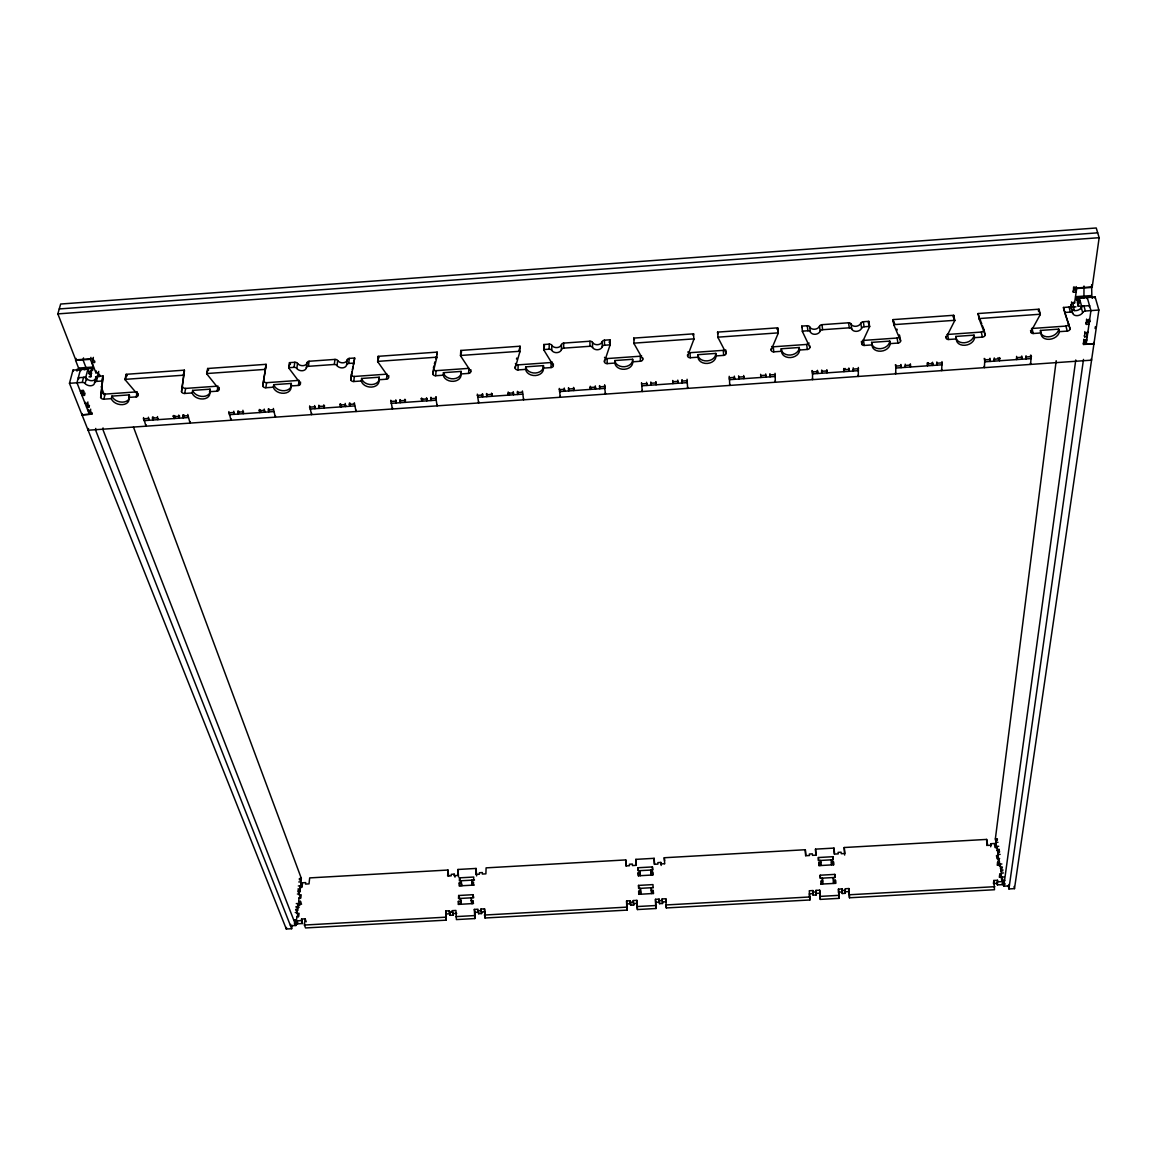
<?xml version="1.0" encoding="UTF-8"?>
<svg xmlns="http://www.w3.org/2000/svg" width="1157" height="1157" viewBox="0 0 1157 1157"><rect width="100%" height="100%" fill="white"/><g stroke="black" fill="none" stroke-linecap="round" stroke-linejoin="round"><path stroke-width="1.5" d="M995.931 847.503L996.148 843.41L991.101 843.699L991.361 845.203L987.702 845.405L986.661 839.418L844.205 847.517L844.885 853.504L841.255 853.707L841.096 852.203L838.087 852.376L838.261 853.88L834.631 854.083L833.98 848.095L815.511 849.137L815.815 855.197M809.886 896.964L666.013 904.948L666.331 907.941L809.886 899.972L809.278 890.76L812.952 890.557L813.111 895.128L816.148 894.954L816.003 890.384L819.677 890.181L820.284 899.394L839.071 898.353L838.449 889.14L842.137 888.923L842.238 893.508L845.29 893.334L845.174 888.764L848.862 888.547L849.484 897.774L994.499 889.733L993.82 880.477L997.536 880.275L997.392 884.874L1004.883 884.555M573.756 388.217L573.756 390.589L573.51 387.421M817.478 370.327L817.637 373.509L817.276 370.674M818.389 857.525L818.375 860.577L833.214 859.723L832.895 856.701L818.389 857.525L818.693 860.533M820.718 862.471L820.703 865.523L820.515 860.432L820.718 862.471L818.896 862.572L818.896 865.624L833.763 864.785L833.43 861.748L831.623 861.849L831.579 864.901L831.406 859.825L831.623 861.849M568.738 388.087L568.723 390.936L568.477 387.769M820.284 899.394L819.677 890.181M821.73 370.023L821.889 373.219L821.557 370.703M820.197 875.213L820.183 878.25L835.137 877.454L834.804 874.388L820.197 875.213L820.501 878.264M822.627 880.983L822.598 884.006L822.338 878.163L822.627 880.983L820.79 881.084L821.108 884.15M826.648 371.426L826.648 370.703L826.98 372.858L826.836 369.661M563.705 343.094A2.574 1.996 1 0 0 561.463 344.598A5.149 3.992 1.4 0 1 556.994 347.577A5.149 3.992 1.4 0 1 551.802 345.278A2.574 1.996 1.7 0 0 549.213 344.135L543.804 344.511L543.718 349.559L549.127 349.183A2.589 1.996 1.6 0 1 551.744 350.325A5.163 3.992 1.3 0 0 556.936 352.625A5.163 3.992 1.3 0 0 561.42 349.645A2.589 1.996 1 0 1 563.676 348.141L563.705 343.094L589.925 341.228A2.574 1.996 -0.1 0 1 592.5 342.385A5.163 4.006 -0.4 0 0 597.648 344.685A5.163 4.006 -0.4 0 0 602.19 341.691A2.574 1.996 -0.8 0 1 604.46 340.187L609.884 339.811L609.97 344.844A2.589 2.01 -0.9 0 1 609.927 345.422L604.431 361.837A2.56 1.967 -0.9 0 0 607.194 363.616L614.859 363.067A8.967 6.87 -1.6 0 0 624.491 369.271A8.967 6.87 -1.6 0 0 632.734 361.808L640.414 361.259A2.56 1.967 -2.3 0 0 642.786 359.118L642.742 357.86M564.544 389.33L564.529 391.225L564.283 388.058M560.292 395.998L560.292 397.256L559.265 388.419M560.335 392.194L560.35 390.516M561.42 349.645L561.463 344.598M515.212 366.248L515.154 368.143A2.56 1.952 2.9 0 0 518.003 369.922L525.625 369.372A8.952 6.841 2.2 0 0 535.532 375.533A8.952 6.841 2.2 0 0 543.414 368.114L551.05 367.579A2.56 1.952 1.5 0 0 553.321 365.453L553.35 363.877M832.852 859.767L832.895 856.701M551.05 367.579L551.122 362.531A2.56 1.952 1.5 0 0 552.467 362.112M551.744 350.325L551.802 345.278M833.402 864.8L833.43 861.748M833.98 848.095L834.255 854.155M833.604 880.361L833.561 883.398L833.3 877.556L833.604 880.361L835.441 880.26L835.773 883.341L820.776 884.107M834.761 877.425L834.804 874.388M549.127 349.183L549.213 344.135M835.397 883.297L835.441 880.26M843.627 370.24L843.627 369.517M843.843 368.476L843.988 371.672L843.699 369.618M543.414 368.114L543.457 365.598L525.697 366.841L525.625 369.372M553.321 365.453L543.906 350.123L543.992 345.075A2.574 1.996 1.8 0 1 543.804 344.511M839.071 898.353L838.449 889.14M848.949 368.114L849.093 371.31L848.688 368.476M842.238 893.508L842.137 888.923M853.215 367.81L853.36 371.021L853.172 369.748M844.205 847.517L844.653 855.066M858.32 367.463L858.335 376.444L858.147 375.186M849.484 897.774L848.862 888.547M523.615 398.558L523.586 399.816L522.429 390.994M518.003 369.922L518.162 364.86A2.56 1.952 2.9 0 1 515.415 363.443M517.772 391.659L517.685 394.508L517.425 391.341M515.154 368.143L519.869 351.829L520.043 346.218L460.804 350.441L460.486 355.488A2.589 1.981 5.3 0 0 460.688 356.052L470.769 371.296A2.56 1.938 4.9 0 1 468.585 373.407L460.992 373.942A8.967 6.783 5.5 0 1 453.428 381.318A8.967 6.783 5.5 0 1 443.276 375.201L435.683 375.736A2.56 1.938 6.2 0 1 432.776 373.971L433.007 370.818M513.563 392.903L513.506 394.797L513.245 391.645M508.574 392.773L508.487 395.144L508.227 391.992M659.114 899.119L659.172 900.667L662.194 900.508L662.137 898.96L665.781 898.758L666.114 901.751L662.469 901.954L662.527 903.487L659.519 903.66L659.114 899.119L655.484 899.322L656.033 908.505L637.435 909.547L636.885 900.363L633.255 900.565L633.689 905.092L630.681 905.266L630.232 900.739L626.602 900.941L627.137 910.111L485.029 917.993L484.537 908.852L480.936 909.055L481.601 913.553L478.622 913.712L477.942 909.214L474.341 909.416L474.833 918.557L456.408 919.584L455.93 910.443L452.329 910.646L453.052 915.144L450.073 915.303L449.35 910.819L445.749 911.007L446.226 920.148L305.535 927.943L304.421 925.036L305.115 918.846L301.543 919.048L302.483 923.503L294.399 924.053M481.601 913.553L480.936 909.055M485.029 917.993L484.537 908.852M478.622 913.712L478.68 912.179L475.093 912.367L474.341 909.416M301.803 886.812L300.806 882.863L305.679 882.589L305.506 884.078L309.02 883.876L309.686 877.903L447.976 870.035L447.643 876.023L451.201 875.82L451.273 874.316L454.209 874.157L454.137 875.661L457.68 875.459L457.984 869.471L476.077 868.444L475.831 874.432L479.374 874.229L479.432 872.725L482.382 872.552L482.324 874.056L485.882 873.853L486.099 867.866L625.749 859.926L626.226 865.942M474.833 918.557L475.093 912.367M476.612 875.921L476.077 868.444M895.836 364.831L895.72 373.841L895.504 372.583M491.899 393.944L491.797 396.316L491.523 393.163M471.68 903.617L471.058 897.846M471.752 882.184L471.839 880.144L472.49 885.163L471.752 882.184L473.531 882.082L473.401 885.105M472.591 903.631L472.736 900.565L470.942 900.667M472.851 897.76L472.982 894.694L458.664 895.504L458.505 898.555L473.734 897.673L472.982 894.694M473.618 880.043L473.748 877.035L459.531 877.845L459.387 880.853L474.486 880.014M900.956 364.469L901.086 367.68L900.652 365.149M461.079 901.419L460.934 904.224L460.298 898.454L461.079 901.419L458.374 901.361L458.23 904.427L473.473 903.516L472.736 900.565M486.923 393.828L486.793 396.663L486.518 393.51M905.237 364.166L905.353 367.376L905.136 366.118M458.534 876.934L457.984 869.471M482.758 394.118L482.614 396.952L482.339 393.799M461.065 882.791L461.166 880.752L461.831 885.756L461.065 882.791L459.286 882.892L459.127 885.9L474.269 885.062M478.709 401.696L478.636 402.954L477.335 394.147M453.052 915.144L452.329 910.646M909.981 365.583L910.009 364.86M910.357 363.819L910.487 367.015L910.111 364.976M450.073 915.303L449.35 910.819M446.226 920.148L445.749 911.007M448.598 876.008L447.976 870.035M470.769 371.296L470.856 369.705M468.585 373.407L468.874 368.36L436.073 370.674A2.56 1.938 6.2 0 1 433.268 369.271M927.451 362.618L927.567 365.829L927.336 364.556M460.992 373.942L461.151 371.411L443.449 372.67L443.276 375.201M460.688 356.052L461.007 350.99A2.574 1.981 5.3 0 1 460.804 350.441M932.585 362.257L932.701 365.467L932.166 362.633M936.852 361.953L936.968 365.164L936.606 363.269M941.986 361.591L941.711 370.63L941.465 369.358M111.289 398.659L111.911 396.113L129.28 394.884L128.687 397.43A9.198 6.421 15.3 0 1 122.454 404.646A9.198 6.421 15.3 0 1 111.289 398.659L103.855 399.179A2.632 1.837 15.7 0 1 100.645 397.458L103.074 376.517A2.661 1.866 16.3 0 0 102.973 375.953L97.694 376.329A2.661 1.851 16.2 0 0 95.829 377.789A5.322 3.717 16.4 0 1 92.112 380.682A5.322 3.717 16.4 0 1 86.428 378.455A2.661 1.851 16.5 0 0 83.564 377.341L82.248 382.417L69.463 383.3L286.314 929.013L291.665 928.709L292.07 925.267M437.216 404.588L437.129 405.861L435.683 397.068M100.645 397.458L103.074 376.517M435.683 375.736L436.073 370.674M436.232 396.837L435.987 400.206L391.124 403.345M431.228 397.415L430.983 400.568L430.693 397.415M432.776 373.971L436.767 357.744L437.144 352.118L378.165 356.327L377.63 361.389A2.603 1.952 8.4 0 0 377.876 361.939L388.578 377.095A2.574 1.924 7.9 0 1 386.496 379.207L378.932 379.742A8.996 6.711 8.5 0 1 371.715 387.074A8.996 6.711 8.5 0 1 361.302 380.986L353.753 381.521A2.574 1.909 9.1 0 1 350.759 379.771L350.99 377.876M427.005 398.644L426.832 400.857L426.543 397.719M422.565 398.587A1.895 1.244 -10.8 0 1 422.045 398.673L421.842 401.219L421.553 398.066M404.617 399.743A1.895 1.244 -11.2 0 0 405.456 399.83L405.225 402.376L404.921 399.223M984.824 358.598L984.405 367.651L984.13 366.379M400.51 399.874L400.25 402.723L399.946 399.57M989.973 358.236L990.074 361.447L989.582 359.249M396.273 401.117L396.099 403.012L395.795 399.874M994.268 357.932L994.369 361.143L993.935 359.263M392.527 407.712L392.397 408.985L390.806 400.221M998.838 359.364L1000.01 358.178M999.417 357.571L999.518 360.782L998.939 358.265A1.952 1.258 2.5 0 1 997.667 358.063M388.578 377.095L388.738 375.519M386.496 379.207L387.002 374.145L354.346 376.459A2.574 1.909 9.1 0 1 351.366 374.709L351.974 371.715M378.932 379.742L379.207 377.211L361.591 378.455L361.302 380.986M377.876 361.939L378.411 356.877A2.589 1.952 8.5 0 1 378.165 356.327M1016.598 356.37L1016.685 359.581L1016.424 358.482M1021.747 356.009L1021.833 359.22L1021.313 357.021M1026.042 355.705L1026.129 358.93L1025.681 357.036M302.483 923.503L301.543 919.048M356.182 410.243L356.038 411.516L354.331 402.766M297.739 922.158L297.551 923.778L296.047 919.887L294.37 919.989M298.347 916.879L296.915 912.454L297.262 909.388L295.599 909.474M299.634 905.627L300.053 902.041M300.458 898.454L299.056 893.927L299.403 890.904L297.739 891.006M301.789 886.898L300.791 878.886L299.142 878.973M299.07 897.948L298.665 901.462L300.444 901.361L300.082 904.398L298.318 904.499M1031.205 355.344L1030.627 364.412L1030.323 363.153M192.12 392.946L192.64 390.401L210.082 389.171L209.591 391.702A9.126 6.523 13.4 0 1 203.039 398.963A9.126 6.523 13.4 0 1 192.12 392.946L184.643 393.467A2.618 1.866 13.9 0 1 181.504 391.746L184.411 370.717A2.632 1.895 14.5 0 0 184.325 370.153L126.185 374.304L124.97 379.366A2.661 1.866 15.6 0 0 125.274 379.915L137.943 394.826A2.632 1.851 15 0 1 136.136 396.894L128.687 397.43M181.504 391.746L184.411 370.717M290.696 924.356L290.523 925.802L295.888 925.513L296.047 919.887M295.975 910.458L297.638 910.357L297.956 907.551L297.942 903.53L296.279 903.617M298.116 891.989L299.764 891.888L300.01 889.863L299.981 885.872L298.332 885.958M296.93 916.503L296.423 920.871L301.37 920.596M299.504 879.956L301.153 879.87L301.326 878.38L133.474 427.063M350.05 403.099L349.674 406.266L349.356 403.113M353.753 381.521L354.346 376.459M351.135 376.603L351.366 374.709M286.314 929.013L286.502 927.451M350.759 379.771L354.635 358.005L349.284 358.395A2.589 1.938 9.5 0 0 347.216 359.87A5.192 3.89 9.8 0 1 343.094 362.806A5.192 3.89 9.8 0 1 337.67 360.55A2.589 1.938 10 0 0 334.952 359.408L309.107 361.259A2.603 1.938 10.9 0 0 307.068 362.72A5.207 3.861 11.1 0 1 303.018 365.67A5.207 3.861 11.1 0 1 297.551 363.399A2.603 1.924 11.3 0 0 294.818 362.271L289.481 362.647L288.715 367.724A2.618 1.924 11.4 0 0 288.975 368.273L300.372 383.343A2.589 1.895 10.8 0 1 298.39 385.44L290.87 385.961A9.054 6.624 11.3 0 1 283.986 393.264A9.054 6.624 11.3 0 1 273.312 387.205L265.806 387.74A2.589 1.895 11.8 0 1 262.74 386.004L266.11 364.889A2.618 1.924 12.3 0 0 266.052 364.325L207.653 368.49L206.655 373.552A2.632 1.909 13.7 0 0 206.929 374.101L218.977 389.099A2.603 1.88 13.1 0 1 217.082 391.182L209.591 391.702M288.715 367.724L294.052 367.333A2.603 1.924 11.2 0 1 296.799 368.461A5.221 3.861 11.1 0 0 302.281 370.732A5.221 3.861 11.1 0 0 306.345 367.781A2.603 1.938 10.8 0 1 308.384 366.321L334.301 364.469A2.603 1.938 9.9 0 1 337.02 365.612A5.207 3.89 9.8 0 0 342.458 367.868A5.207 3.89 9.8 0 0 346.594 364.918A2.603 1.938 9.5 0 1 348.662 363.443L349.284 358.395M345.697 405.283L345.538 406.555L345.22 403.417M986.661 839.418L986.805 845.507M339.854 404.444L340.881 404.372L340.577 406.902L340.259 403.764M346.594 364.918L347.216 359.87M1088.144 322.817L1088.347 319.968M990.71 846.794L991.101 843.699M337.02 365.612L337.67 360.55M997.32 840.315L995.613 840.416L995.353 838.912L1056.196 360.709M995.613 840.416L995.743 839.375L997.464 839.288M995.946 847.589L995.743 839.375M334.301 364.469L334.952 359.408M996.712 848.587L997.001 846.389L997.768 852.478L999.489 852.376M993.82 880.477L993.429 883.543L997.132 883.326L997.536 880.275M997.768 852.478L997.898 851.436L999.619 851.35M324.553 406.223L324.365 405.528L324.032 408.059L323.714 404.921M997.898 851.436L998.216 860.374M997.233 865.248L997.623 862.167L999.474 862.066L998.838 858.537M1075.967 306.836L1071.44 307.155L1071.642 301.89M1074.737 287.5L1076.01 292.085L1073.407 292.273L1073.609 286.95M1074.289 289.915L1074.651 287.196M999.069 865.147L999.474 862.066M999.865 866.275L1000.154 864.091L1001.875 863.99M1071.975 303.12L1074.564 302.932L1076.704 288.512L1076.155 286.574M1074.217 310.626L1072.857 302.686M1001.615 874.07L999.764 874.171L999.344 877.237L1003.972 876.977M1000.154 864.091L1001.065 870.99L1002.801 870.888M1077.977 299.865L1076.516 299.967L1076.791 297.928L1092.454 296.814L1092.772 297.942M319.462 405.557L319.072 408.407L318.754 405.268M1001.065 870.99L1001.195 869.963L1002.931 869.862M1080.219 306.157L1078.266 306.287L1076.791 297.928M1001.195 869.963L1001.297 877.671M1078.266 306.287L1079.365 298.116L1095.129 296.987L1098.875 310.033L1014.487 888.634L1008.918 888.938L1008.297 885.467M315.21 406.787L314.95 408.696L314.617 405.557M1001.745 880.217L1002.164 877.151L1002.945 881.533L997.797 881.822M1004.826 880.419L1003.076 880.506L1002.526 884.599L1002.237 882.965M1081.202 309.136L1081.607 306.186L1079.365 298.116M311.681 413.353L311.508 414.625L309.657 405.905M1003.076 880.506L1003.77 886.19L1009.352 885.886L1009.092 884.425M1003.77 886.19L1075.764 359.972M1087.088 298.694L1087.247 297.551L1090.935 310.611L1086.148 344.265L1093.958 343.716L1093.611 342.458M1093.972 343.745L1083.559 344.482L1083.776 339.247M1086.119 332.565L1087.247 336.658L1084.63 336.832L1084.847 331.567M1090.27 321.574L1088.303 321.718L1089.012 324.235L1086.38 324.408L1086.597 319.101M1089.359 306.793L1089.518 305.593M95.525 376.748L99.806 376.444L98.374 372.655L95.915 372.829L92.039 362.662L94.512 362.474L93.052 358.627L75.74 359.87L57.85 313.894L60.656 304.031L1096.243 227.987L1099.15 237.706L1092.237 286.864L1073.942 288.18M1091.875 297.826L1091.615 284.723M1092.295 297.956L1092.454 296.814M1008.918 888.938L1083.487 359.422M306.345 367.781L307.068 362.72M308.384 366.321L309.107 361.259M1094.97 298.13L1095.129 296.987M1095.101 328.53L1095.361 326.693M82.364 390.531L83.058 394.016M298.39 385.44L299.085 380.682M300.372 383.343L300.56 382.07M296.799 368.461L297.551 363.399M290.87 385.961L291.246 383.43L273.732 384.674L273.312 387.205M294.052 367.333L294.818 362.271M288.975 368.273L289.742 363.211A2.603 1.924 11.4 0 1 289.481 362.647M275.511 415.884L275.308 417.156L273.341 408.45M262.74 386.004L266.11 364.889M269.191 409.072L268.742 411.921L268.395 408.797M264.823 410.952L264.62 412.21L264.273 409.086M265.806 387.74L266.631 382.678A2.589 1.895 11.9 0 1 263.579 380.942M265.271 369.951A2.618 1.924 12.2 0 0 265.213 369.387L266.052 364.325M260.065 410.185L259.674 412.557L259.327 409.433M243.534 411.805L243.216 413.714L242.912 410.272M238.776 411.212L238.27 414.061L237.923 410.923M234.394 413.078L234.162 414.351L233.801 411.212M231.212 418.979L230.995 420.251L228.869 411.559M218.977 389.099L219.266 387.508M217.082 391.182L218.037 386.12L185.684 388.405A2.603 1.866 14 0 1 182.56 386.669M206.929 374.101L207.927 369.04A2.632 1.909 13.7 0 1 207.653 368.49M190.298 421.842L190.052 423.1L187.781 414.437M183.891 414.741L183.24 417.908L182.864 414.785M352.393 369.705L353.001 366.682M353.42 364.657L354.664 358.583A2.589 1.952 9.5 0 0 354.635 358.005M179.595 415.97L179.147 418.198L178.756 415.074M184.643 393.467L185.684 388.405M172.711 416.13L174.75 415.985L174.215 418.545L173.839 415.421M183.356 375.779A2.647 1.895 14.4 0 0 183.269 375.215L184.325 370.153M158.075 418.574L157.829 419.687L157.453 416.563M153.548 417.171L152.926 420.034L152.536 416.91M146.216 424.923L145.941 426.181L143.526 417.547M149.108 419.051L148.834 420.324L148.443 417.2M136.136 396.894L137.09 392.773M137.943 394.826L138.233 393.554M125.274 379.915L126.489 374.839A2.647 1.866 15.7 0 1 126.185 374.304M103.06 427.916L102.756 429.175L295.888 925.513M103.855 399.179L105.099 394.103L137.307 391.833M433.398 367.912L433.904 365.901M434.396 363.877L434.902 361.852M435.639 358.815L436.146 356.775M436.652 354.736L437.144 352.697A2.589 1.967 6.5 0 0 437.144 352.118M95.742 428.423L95.424 429.681L291.665 928.709M101.802 381.593A2.661 1.866 16.2 0 0 101.686 381.029L102.973 375.953M82.321 413.555L81.988 414.857L89.378 414.307L90.694 409.159M99.806 376.444L100.124 375.201M81.988 414.857L91.837 414.163L92.155 412.89M88.539 428.509L88.106 430.23L1091.572 360.16L1091.225 358.872M82.248 382.417A2.661 1.851 16.4 0 1 85.112 383.531A5.337 3.717 16.4 0 0 90.81 385.758A5.337 3.717 16.4 0 0 94.541 382.851L95.829 377.789M88.236 409.332L87.903 410.605L90.376 410.431L91.837 414.163M87.874 401.971L86.558 407.177L89.031 407.004L89.436 405.413M97.072 377.76L98.692 371.411M94.541 382.851A2.661 1.851 16.1 0 1 96.407 381.405L97.694 376.329M95.915 372.829L96.393 370.978M80.773 393.134L82.639 392.99L81.988 395.535L84.461 395.361L85.04 393.134M89.002 376.849L90.868 376.719L91.779 368.418L76.969 369.473L76.608 370.804M90.665 370.457L92.502 370.327L93.37 367.015L90.434 359.335L90.94 357.383M94.512 362.474L94.831 361.244M85.372 402.303L85.083 403.417L87.556 403.243L89.031 407.004M86.862 379.973L85.792 377.211L87.918 369.04L73.007 370.11L69.463 383.3M84.461 395.361L83.304 390.285M85.112 383.531L86.428 378.455M92.039 362.662L93.37 357.397M84.172 369.705L84.374 368.938L84.649 369.661M85.43 369.604L85.98 367.536L83.015 359.87L83.535 357.918M80.816 390.459L80.484 391.731L82.971 391.558M78.155 369.719L78.589 368.071L75.61 360.406L76.131 358.439M516.485 359.046L516.774 358.034M518.842 350.889L520.028 346.782A2.574 1.981 3.1 0 0 520.043 346.218M609.146 342.443L609.84 340.375A2.589 2.01 -0.9 0 0 609.884 339.811M693.115 335.458L693.506 334.416A2.589 2.01 -4.7 0 0 693.578 333.838L633.761 338.104L634.079 343.716L642.786 359.118M726.046 351.959L726.148 353.232A2.574 1.981 -5.9 0 1 723.66 355.387L715.966 355.922A9.01 6.899 -5.2 0 1 707.361 363.428A9.01 6.899 -5.2 0 1 697.989 357.195L690.295 357.744A2.574 1.967 -4.5 0 1 687.605 355.951L693.824 339.464A2.603 2.01 -4.7 0 0 693.896 338.871L633.92 343.152A2.589 2.01 -2.2 0 0 634.079 343.716M777.142 329.47L777.576 328.414A2.603 2.01 -8.4 0 0 777.678 327.836L717.571 332.117L718.092 337.728L726.148 353.232M809.64 345.422L809.886 347.302A2.603 1.967 -9.3 0 1 807.311 349.472L799.559 350.021A9.068 6.899 -8.6 0 1 790.621 357.556A9.068 6.899 -8.6 0 1 781.51 351.294L773.787 351.844A2.589 1.981 -8 0 1 771.169 350.05L778.126 333.462A2.618 2.01 -8.3 0 0 778.227 332.869L777.678 327.836M868.184 322.977L868.676 321.921A2.632 2.01 -12 0 0 868.806 321.342L863.31 321.733A2.632 1.996 -11.9 0 0 860.808 323.251A5.264 4.006 -11.6 0 1 855.847 326.303A5.264 4.006 -11.6 0 1 850.988 323.96A2.618 1.996 -11.3 0 0 848.558 322.789L821.962 324.683A2.618 1.996 -10.3 0 0 819.503 326.202A5.235 4.021 -10 0 1 814.615 329.239A5.235 4.021 -10 0 1 809.712 326.896A2.618 2.01 -9.7 0 0 807.253 325.724L801.772 326.115L802.51 331.726L809.886 347.302M899.972 337.106L900.638 340.896A2.632 1.967 -12.7 0 1 897.948 343.065L890.167 343.615A9.155 6.884 -12.1 0 1 880.853 351.193A9.155 6.884 -12.1 0 1 872.031 344.902L864.265 345.451A2.618 1.967 -11.5 0 1 861.719 343.643L869.486 326.954A2.647 2.01 -12 0 0 869.601 326.375L868.806 321.342M953.021 316.931L953.556 315.875A2.661 1.996 -15 0 0 953.715 315.283L893.03 319.607A2.647 1.996 -13.1 0 0 893.117 320.185L893.985 325.218L900.638 340.896M984.419 331.452L985.186 334.908A2.661 1.952 -15.5 0 1 982.394 337.106L974.584 337.656A9.27 6.841 -14.9 0 1 964.924 345.278A9.27 6.841 -14.9 0 1 956.362 338.943L948.552 339.493A2.647 1.967 -14.4 0 1 946.093 337.67L954.597 320.894A2.676 1.996 -15 0 0 954.756 320.315L953.715 315.283M1038.263 310.857L1038.841 309.787A2.704 1.981 -17.6 0 0 1039.015 309.194L978.055 313.547A2.676 1.996 -16 0 0 978.113 314.125L979.241 317.105M1070.124 328.906L1064.845 313.055A2.719 1.981 -18.3 0 1 1064.816 312.477L1070.399 312.072A2.719 1.967 -18.3 0 1 1072.698 313.272A5.452 3.948 -18.6 0 0 1077.312 315.644A5.452 3.948 -18.6 0 0 1082.677 312.564A2.733 1.967 -18.7 0 1 1085.353 311.016L1083.95 305.998A2.719 1.967 -18.8 0 0 1081.274 307.545A5.438 3.948 -18.7 0 1 1075.938 310.626A5.438 3.948 -18.7 0 1 1071.339 308.254A2.719 1.967 -18.4 0 0 1069.039 307.053L1063.471 307.458A2.719 1.981 -18.4 0 0 1063.514 308.037L1070.124 328.906A2.69 1.938 -17.9 0 1 1067.246 331.104L1059.393 331.654A9.401 6.797 -17.4 0 1 1049.385 339.319A9.401 6.797 -17.4 0 1 1041.083 332.956L1033.244 333.505A2.676 1.952 -17 0 1 1030.858 331.683L1040.114 314.82A2.704 1.981 -17.5 0 0 1040.288 314.227L1039.015 309.194M59.253 308.948L1097.689 232.832M57.85 313.894L1099.15 237.706M75.61 360.406L90.434 359.335M1076.704 288.512L1092.382 287.384M78.589 368.071L93.37 367.015M1091.225 295.57L1075.605 296.698L1076.516 299.967M88.67 371.628L90.984 371.469M1077.63 300.95L1080.074 300.777M88.482 373.61L91.721 373.378M1077.355 302.989L1079.307 302.845M85.792 377.211L78.3 377.746L78.748 378.831M1081.607 306.186L1089.532 305.622M1098.875 310.033L1085.353 311.016M96.407 381.405L101.686 381.029M124.97 379.366L183.269 375.215M206.655 373.552L265.213 369.387M348.662 363.443L354.028 363.067A2.603 1.952 9.4 0 1 354.056 363.631M377.63 361.389L436.767 357.18A2.589 1.967 6.4 0 1 436.767 357.744M460.486 355.488L519.883 351.265A2.589 1.981 3 0 1 519.869 351.829M563.676 348.141L589.969 346.276A2.589 1.996 -0.1 0 1 592.543 347.433A5.178 4.006 -0.5 0 0 597.706 349.732A5.178 4.006 -0.5 0 0 602.247 346.738A2.589 1.996 -0.8 0 1 604.533 345.234L609.97 344.844M778.227 332.869L717.962 337.164A2.603 2.01 -5.9 0 0 718.092 337.728M869.601 326.375L864.091 326.766A2.632 1.996 -11.8 0 0 861.589 328.284A5.279 4.006 -11.6 0 1 856.614 331.336A5.279 4.006 -11.6 0 1 851.74 328.993A2.632 1.996 -11.2 0 0 849.31 327.821L822.641 329.716A2.618 2.01 -10.2 0 0 820.168 331.235A5.25 4.021 -9.9 0 1 815.266 334.272A5.25 4.021 -9.9 0 1 810.348 331.929A2.618 2.01 -9.6 0 0 807.89 330.757L802.394 331.148A2.618 2.01 -9.5 0 0 802.51 331.726M893.03 319.607L893.898 324.64L954.756 320.315M1040.288 314.227L979.155 318.565A2.676 1.996 -15.9 0 0 979.212 319.144L985.186 334.908M81.438 390.589L82.682 390.502M1086.944 320.359L1089.59 320.171L1089.229 318.913M80.686 392.874L82.552 392.729M1088.332 321.444L1090.299 321.299M266.631 382.678L299.128 380.378M518.162 364.86L551.122 362.531M604.518 357.325A2.56 1.967 -0.9 0 0 607.121 358.569L640.24 356.226A2.56 1.967 -2.3 0 0 641.6 355.806M687.793 351.959A2.56 1.967 -4.5 0 0 689.991 352.697L723.27 350.34A2.574 1.981 -5.9 0 0 724.861 349.79M771.618 346.478A2.589 1.981 -8 0 0 773.252 346.796L806.689 344.439A2.589 1.967 -9.4 0 0 809.076 343.007M862.529 340.346A2.603 1.967 -11.6 0 0 863.484 340.418L897.08 338.032A2.618 1.967 -12.8 0 0 899.539 336.6M947.077 334.46A2.632 1.967 -14.5 0 0 947.54 334.46L981.295 332.073A2.647 1.952 -15.6 0 0 984.043 330.063M1031.523 328.487A2.676 1.952 -17.1 0 0 1032.001 328.487L1065.901 326.086A2.69 1.938 -18 0 0 1068.779 323.888M614.859 363.067L614.801 360.55L632.662 359.277L632.734 361.808M697.989 357.195L697.83 354.678L715.778 353.406L715.966 355.922M781.51 351.294L781.235 348.778L799.27 347.49L799.559 350.021M872.031 344.902L871.626 342.385L889.747 341.098L890.167 343.615M956.362 338.943L955.841 336.427L974.035 335.14L974.584 337.656M1041.083 332.956L1040.447 330.439L1058.727 329.138L1059.393 331.654M1085.194 332.826L1087.811 332.637L1087.508 331.538M1084.123 340.505L1086.727 340.317L1086.38 339.059M1084.731 341.474L1085.7 341.402M1084.702 343.181L1086.163 343.079M421.018 398.746L422.045 398.673L422.493 400.799M143.251 418.805L148.154 418.472M152.261 418.183L157.178 417.836M173.579 416.694L178.496 416.346M182.604 416.057L187.535 415.71M228.638 412.832L233.569 412.485M237.691 412.196L242.637 411.849M259.11 410.692L264.056 410.345M268.193 410.055L273.139 409.708M309.483 407.177L314.444 406.816M318.58 406.526L323.541 406.179M340.1 405.022L345.061 404.675M349.212 404.386L354.187 404.039M390.69 401.479L395.68 401.132M399.83 400.843L404.82 400.496M421.452 399.324L426.441 398.977M430.606 398.688L435.596 398.341M477.277 395.419L482.281 395.072M486.461 394.783L491.465 394.421M508.183 393.25L513.202 392.903M517.381 392.613L522.4 392.252M559.25 389.678L564.283 389.33M568.477 389.027L573.51 388.68M590.504 387.045L590.518 389.403L590.301 387.508L595.334 387.147L595.32 385.888M599.716 385.917L599.76 388.766L599.543 386.857L604.576 386.51L604.561 385.238M642.265 390.271L642.309 391.529L641.6 383.907L646.647 383.56L646.604 382.287M682.052 380.147L682.211 382.996L682.066 381.072L687.142 380.725L687.663 388.362L687.591 387.103M738.687 377.775L738.802 379.033L738.716 377.11L743.806 376.748L743.691 375.49M760.699 376.387L760.8 377.486L760.742 375.562L765.833 375.215L765.891 377.139L765.703 373.942M769.998 375.577L770.128 376.835L770.07 374.911L775.161 374.564L775.031 373.292M812.388 378.382L812.547 379.641L812.532 371.947L817.637 371.585M821.889 371.281L826.995 370.934M844.017 369.734L849.137 369.372M853.389 369.083L858.508 368.721M896.053 366.089L901.173 365.728M905.454 365.438L910.573 365.077M927.683 363.877L932.817 363.515M937.098 363.211L942.232 362.85M985.099 359.856L990.262 359.494M994.543 359.191L999.706 358.829M1016.887 357.629L1022.05 357.267M1026.346 356.963L1031.509 356.602M143.916 420.642L188.172 417.547M229.231 414.683L273.688 411.574M309.989 409.043L354.649 405.919M477.624 397.299L522.689 394.147M559.511 391.572L604.793 388.39L604.749 385.035M641.773 385.816L687.272 382.62L687.07 379.265M775.204 376.473L729.488 379.67L729.214 376.314M858.465 370.659L812.547 373.87L812.113 370.515M942.102 364.788L895.966 368.027L895.402 364.672M299.677 878.467L301.326 878.38M625.749 859.926L625.879 865.913L629.466 865.711L629.422 864.221L632.387 864.048L632.431 865.552L636.017 865.349L635.858 859.362L654.139 858.32L654.587 864.337M664.697 863.758L664.263 857.742L805.301 849.73L805.894 855.717L809.51 855.515L809.365 854.011L812.359 853.837L812.503 855.341L816.119 855.139L815.511 849.137M995.353 838.912L997.059 838.825M298.795 881.967L300.444 881.865M996.278 842.383L997.999 842.282M661.182 865.465L660.849 862.428L657.87 862.601L657.928 864.105L654.341 864.308L654.139 858.32M300.69 883.861L302.454 883.76L302.107 886.754L300.357 886.855M996.322 844.408L994.499 844.509L995.034 847.517L996.857 847.416M664.48 863.729L660.893 863.932L660.849 862.428M300.27 885.9L301.919 885.814M995.758 846.505L998.708 846.288M638.071 867.736L652.418 866.926L652.779 869.948L638.143 870.744L638.071 867.736L638.447 870.758M297.985 888.966L299.634 888.88M997.536 849.397L999.258 849.31M298.347 889.95L300.14 889.878M996.799 850.496L999.113 850.337M650.784 872.074L651.145 875.082L650.726 870.035L650.784 872.074L652.591 871.973L652.938 874.981L638.274 875.806L638.201 872.783L639.995 872.682L640.371 875.69L639.937 870.643L639.995 872.682M638.519 873.766L640.313 873.665M831.362 862.876L833.17 862.775M297.392 894.028L299.056 893.927M998.433 854.473L1000.154 854.372M299.417 894.911L301.182 894.809L300.834 897.846L298.882 897.948M998.303 855.5L996.466 855.602L997.001 858.639L999.619 858.494M653.343 887.593L638.606 888.46L638.519 885.409L652.982 884.599L653.083 887.65M1000.01 865.118L998.173 865.219L997.623 862.167M295.917 906.669L297.595 906.582M1000.704 867.157L1002.425 867.056M296.293 907.652L299.099 907.45M1000.299 868.155L1002.295 868.083M651.362 890.557L651.724 893.566L651.275 887.752L651.362 890.557L653.17 890.456L653.531 893.464L638.751 894.347L638.678 891.266L640.486 891.165L640.862 894.173L640.414 888.359L640.486 891.165M295.237 912.54L296.915 912.454M1001.745 873.043L1003.481 872.942M297.291 913.423L299.07 913.321L298.708 916.402L296.742 916.445M449.278 912.352L452.257 912.193M477.884 910.761L480.878 910.602M630.232 900.739L630.276 902.286L633.284 902.113L633.689 905.092M813.111 895.128L813.111 892.105L816.148 891.931L816.003 890.384M842.296 890.471L845.348 890.312M446.559 913.958L450.145 913.755M453.125 913.596L456.726 913.394M481.659 912.005L485.26 911.803M627.007 903.921L630.637 903.718M633.646 903.545L637.276 903.357M655.831 902.315L659.461 902.113M812.952 893.58L809.293 893.783L809.886 899.972M819.662 893.204L815.989 893.406L816.148 894.954M838.406 892.163L842.065 891.96M848.775 891.584L845.116 891.787L845.29 893.334M294.355 923.055L295.7 922.982M1003.64 883.615L1005.028 883.529M304.421 925.036L445.416 917.197M455.627 916.633L474.081 915.606M484.306 915.042L626.732 907.131L627.137 910.111M636.885 900.363L637.044 906.553L655.686 905.526L656.033 908.505M820.299 896.386L839.129 895.33M849.556 894.751L994.904 886.681M126.489 374.839L127.284 375.779M207.927 369.04L208.679 369.98M289.742 363.211L290.465 364.151M378.411 356.877L379.077 357.831M461.007 350.99L461.643 351.959M543.992 345.075L544.585 346.044M634.47 339.637L633.92 338.668A2.589 2.01 -2.2 0 1 633.761 338.104M718.222 333.664L717.716 332.695A2.589 2.01 -6 0 1 717.571 332.117M802.351 327.662L801.888 326.693A2.618 2.01 -9.6 0 1 801.772 326.115M893.117 320.185L893.956 322.152M894.361 323.136L894.78 324.119M896.863 329.036L897.268 330.005M899.336 334.879L899.756 335.863M73.007 370.11L73.426 371.195M89.378 414.307L76.969 382.765L80.455 369.575L80.874 370.659M76.969 369.473L77.476 370.79M83.362 390.574L83.723 391.485M87.918 369.04L90.868 376.719M91.779 368.418L92.502 370.327M297.262 909.388L297.638 910.357M101.18 386.64L104.492 395.332M297.942 903.53L298.737 905.598M300.444 901.361L301.543 904.297M298.665 901.462L299.779 904.398M305.115 918.846L306.229 921.767M979.979 319.072L980.731 321.053M981.107 322.036L981.845 324.003M982.582 325.97L982.958 326.954M983.334 327.923L984.072 329.89M299.403 890.904L299.764 891.888M299.981 885.872L300.762 887.969M300.791 878.886L301.153 879.87M174.75 415.985L175.228 417.388M260.094 410.012L260.831 412.471M1083.993 286.01L1083.935 297.971M1085.859 322.528L1086.38 324.408M1081.274 307.545L1082.677 312.564M1073.06 291.058L1073.407 292.273M1084.283 335.573L1084.63 336.832M1084.89 339.666L1086.148 344.265M1074.231 301.702L1074.564 302.932M1083.212 343.224L1083.559 344.482M1070.775 304.71L1071.44 307.155M1071.339 308.254L1072.698 313.272M1069.039 307.053L1070.399 312.072M1063.471 307.458L1064.845 313.055M1065.901 326.086L1067.246 331.104M458.664 895.504L459.43 898.468M458.374 901.361L459.155 904.326M454.209 874.157L454.99 877.136M459.286 882.892L460.052 885.857M459.531 877.845L460.298 880.824M1038.841 309.787L1040.114 314.82M340.881 404.372L341.517 406.816M1032.001 328.487L1033.244 333.505M1030.54 330.425L1030.858 331.683M1030.468 355.199L1031.292 358.554L984.925 361.794L984.202 358.439M978.055 313.547L979.212 319.144M981.295 332.073L982.394 337.106M953.556 315.875L954.597 320.894M947.54 334.46L948.552 339.493M945.833 336.412L946.093 337.67M1014.096 886.464L1014.487 888.634M998.853 863.975L999.171 865.783M1001.384 878.206L1001.658 879.725M999.764 874.171L1000.299 877.252M997.132 883.326L997.392 884.874M897.08 338.032L897.948 343.065M491.913 393.785L492.087 394.855M509.138 392.917L509.485 395.043M508.646 392.961L508.993 395.101M868.676 321.921L869.486 326.954M863.31 321.733L864.091 326.766M860.808 323.251L861.589 328.284M863.484 340.418L864.265 345.451M861.387 341.431L861.719 343.643M850.988 323.96L851.74 328.993M848.558 322.789L849.31 327.821M559.945 389.374L560.234 391.5M630.276 902.286L630.681 905.266M821.962 324.683L822.641 329.716M819.503 326.202L820.168 331.235M637.044 906.553L637.435 909.547M635.858 859.362L636.321 865.378M638.519 885.409L638.91 888.402M638.678 891.266L639.054 894.274M573.756 388.043L573.901 389.128M809.712 326.896L810.348 331.929M638.201 872.783L638.577 875.791M807.253 325.724L807.89 330.757M812.373 370.674L812.532 371.947M806.689 344.439L807.311 349.472M590.504 386.872L590.634 387.957M595.334 387.147L595.566 389.056L595.537 387.161M659.172 900.667L659.519 903.66M604.576 386.51L605.429 394.103L605.415 392.845M662.137 898.96L662.527 903.487M777.576 328.414L778.126 333.462M664.263 857.742L664.595 860.779M773.252 346.796L773.787 351.844M775.19 380.986L775.32 382.244L775.161 374.564M771.039 348.778L771.169 350.05M769.94 373.653L770.07 374.911M818.896 862.572L819.214 865.595M812.952 890.557L813.111 892.105M760.626 374.304L760.742 375.562M805.619 855.775L805.301 849.73M646.647 383.56L646.821 385.469L646.749 383.574M738.614 375.851L738.716 377.11M655.976 382.287L656.077 383.372M734.377 376.141L734.565 379.322L734.478 377.399L729.402 377.76L729.749 385.426L729.648 384.167M725.887 350.079L726.018 351.656M723.27 350.34L723.66 355.387M672.81 381.101L672.882 382.186M693.578 333.838L693.824 339.464M689.991 352.697L690.295 357.744M687.533 354.693L687.605 355.951M682.008 379.814L682.066 381.072M677.785 380.103L677.988 383.285L677.857 381.376L672.795 381.723L672.94 383.647L672.723 380.465M655.874 381.651L656.091 384.818L655.918 382.909L650.87 383.256L651.029 385.18L650.812 381.998M743.806 376.748L743.879 378.672L743.691 377.24M665.781 898.758L666.331 907.941M641.557 382.649L641.6 383.907M640.24 356.226L640.414 361.259M655.484 899.322L655.686 905.526M652.418 866.926L652.519 869.934M652.591 871.973L652.678 874.996M653.17 890.456L653.271 893.537M633.255 900.565L633.284 902.113M626.602 900.941L626.732 907.131M609.84 340.375L609.927 345.422M607.121 358.569L607.194 363.616M604.46 340.187L604.533 345.234M604.402 360.261L604.431 361.837M602.19 341.691L602.247 346.738M599.528 385.599L599.543 386.857M592.5 342.385L592.543 347.433M589.925 341.228L589.969 346.276M590.287 386.236L590.301 387.508M893.985 325.218A2.647 1.996 -13 0 1 893.898 324.64M105.099 394.103A2.632 1.837 15.8 0 1 101.903 392.397M543.906 350.123A2.589 1.996 1.8 0 1 543.718 349.559M128.875 399.194A9.198 6.421 15.3 0 1 120.01 401.927A9.198 6.421 15.3 0 1 111.911 396.113M129.28 394.884A9.198 6.421 15.3 0 1 129.584 396.099M210.082 389.171A9.111 6.523 13.5 0 1 203.531 396.432A9.111 6.523 13.5 0 1 192.64 390.401M291.246 383.43A9.054 6.624 11.3 0 1 284.376 390.719A9.054 6.624 11.3 0 1 273.732 384.674M379.207 377.211A8.996 6.711 8.5 0 1 371.99 384.543A8.996 6.711 8.5 0 1 361.591 378.455M461.151 371.411A8.952 6.783 5.5 0 1 453.602 378.787A8.952 6.783 5.5 0 1 443.449 372.67M543.457 365.598A8.952 6.841 2.2 0 1 535.575 373.002A8.952 6.841 2.2 0 1 525.697 366.841M1058.727 329.138A9.386 6.797 -17.4 0 1 1048.734 336.803A9.386 6.797 -17.4 0 1 1040.447 330.439M974.035 335.14A9.256 6.841 -15 0 1 964.403 342.761A9.256 6.841 -15 0 1 955.841 336.427M889.747 341.098A9.155 6.884 -12.1 0 1 880.448 348.676A9.155 6.884 -12.1 0 1 871.626 342.385M799.27 347.49A9.054 6.899 -8.7 0 1 790.347 355.04A9.054 6.899 -8.7 0 1 781.235 348.778M715.778 353.406A8.996 6.899 -5.2 0 1 707.187 360.897A8.996 6.899 -5.2 0 1 697.83 354.678M632.662 359.277A8.952 6.87 -1.6 0 1 624.418 366.74A8.952 6.87 -1.6 0 1 614.801 360.55M928.493 362.72A1.938 1.258 1 0 1 927.263 363.269M845.16 368.461A1.924 1.258 -0.9 0 1 843.974 369.097"/></g></svg>
